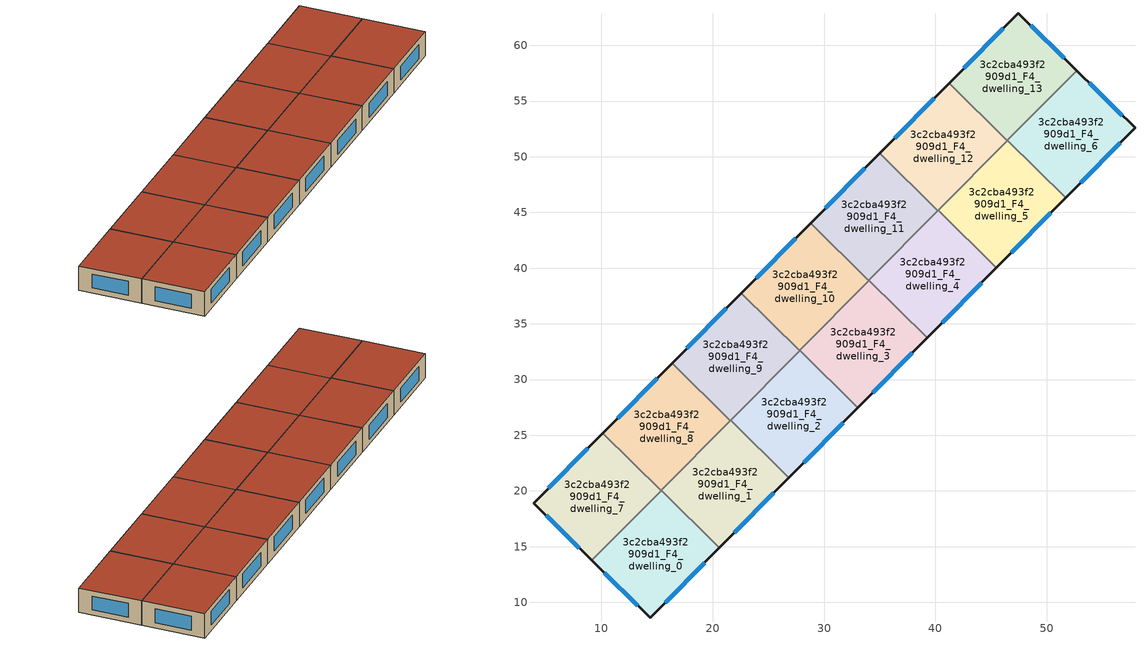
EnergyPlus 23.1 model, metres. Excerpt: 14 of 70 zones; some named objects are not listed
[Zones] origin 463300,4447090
3c2cba493f2909d1_F4_dwelling_0
 floor to 3c2cba493f2909d1_F3_dwelling_0 (EU_floor_Construction): 20.61,14.88 14.41,8.61 9.16,13.76 15.39,20.05 z12
 wall outside (EU_wall_Construction): 9.16,13.76 14.41,8.61 20.61,14.88 z12:15
 wall to 3c2cba493f2909d1_F4_dwelling_1 (EU_wall_Construction): 20.61,14.88 15.39,20.05 z12:15
 wall to 3c2cba493f2909d1_F4_dwelling_7 (EU_wall_Construction): 15.37,20.03 9.16,13.76 z12:15
 wall to 3c2cba493f2909d1_F4_dwelling_8 (EU_wall_Construction): 15.39,20.05 15.37,20.03 z12:15
 window (EU_Window_Construction): 15.74,9.96 19.28,13.54 / 10.29,12.66 13.28,9.72 z12.64:14.36
 roof outside (EU_roof_Construction): 14.41,8.61 20.61,14.88 15.39,20.05 9.16,13.76 z15
3c2cba493f2909d1_F4_dwelling_1
 floor to 3c2cba493f2909d1_F3_dwelling_1 (EU_floor_Construction): 26.83,21.17 20.61,14.88 15.39,20.05 21.6,26.34 z12
 wall outside (EU_wall_Construction): 20.61,14.88 26.83,21.17 z12:15
 wall to 3c2cba493f2909d1_F4_dwelling_2 (EU_wall_Construction): 26.83,21.17 21.6,26.34 z12:15
 wall to 3c2cba493f2909d1_F4_dwelling_8 (EU_wall_Construction): 21.58,26.31 15.39,20.05 z12:15
 wall to 3c2cba493f2909d1_F4_dwelling_9 (EU_wall_Construction): 21.6,26.34 21.58,26.31 z12:15
 window (EU_Window_Construction): 21.94,16.23 25.5,19.82 z12.64:14.36
 roof outside (EU_roof_Construction): 20.61,14.88 26.83,21.17 21.6,26.34 15.39,20.05 z15
3c2cba493f2909d1_F4_dwelling_10
 floor to 3c2cba493f2909d1_F3_dwelling_10 (EU_floor_Construction): 34.01,38.88 27.79,32.6 22.57,37.77 28.78,44.05 z12
 wall outside (EU_wall_Construction): 28.78,44.05 22.57,37.77 z12:15
 wall to 3c2cba493f2909d1_F4_dwelling_11 (EU_wall_Construction): 34.01,38.88 28.78,44.05 z12:15
 wall to 3c2cba493f2909d1_F4_dwelling_9 (EU_wall_Construction): 22.57,37.77 27.79,32.6 z12:15
 wall to 3c2cba493f2909d1_F4_dwelling_3 (EU_wall_Construction): 27.82,32.62 34.01,38.88 z12:15
 wall to 3c2cba493f2909d1_F4_dwelling_2 (EU_wall_Construction): 27.8,32.6 27.82,32.62 z12:15
 window (EU_Window_Construction): 27.45,42.7 23.9,39.11 z12.64:14.36
 roof outside (EU_roof_Construction): 27.79,32.6 34.01,38.88 28.78,44.05 22.57,37.77 z15
3c2cba493f2909d1_F4_dwelling_11
 floor to 3c2cba493f2909d1_F3_dwelling_11 (EU_floor_Construction): 40.22,45.16 34.01,38.88 28.78,44.05 35,50.33 z12
 wall outside (EU_wall_Construction): 35,50.33 28.78,44.05 z12:15
 wall to 3c2cba493f2909d1_F4_dwelling_12 (EU_wall_Construction): 40.22,45.16 35,50.33 z12:15
 wall to 3c2cba493f2909d1_F4_dwelling_4 (EU_wall_Construction): 34.03,38.9 40.22,45.16 z12:15
 wall to 3c2cba493f2909d1_F4_dwelling_3 (EU_wall_Construction): 34.01,38.88 34.03,38.9 z12:15
 window (EU_Window_Construction): 33.67,48.99 30.12,45.39 z12.64:14.36
 roof outside (EU_roof_Construction): 34.01,38.88 40.22,45.16 35,50.33 28.78,44.05 z15
3c2cba493f2909d1_F4_dwelling_12
 floor to 3c2cba493f2909d1_F3_dwelling_12 (EU_floor_Construction): 46.44,51.45 40.22,45.16 35,50.33 41.21,56.61 z12
 wall outside (EU_wall_Construction): 41.21,56.61 35,50.33 z12:15
 wall to 3c2cba493f2909d1_F4_dwelling_13 (EU_wall_Construction): 46.44,51.45 41.21,56.61 z12:15
 wall to 3c2cba493f2909d1_F4_dwelling_5 (EU_wall_Construction): 40.24,45.18 46.44,51.45 z12:15
 wall to 3c2cba493f2909d1_F4_dwelling_4 (EU_wall_Construction): 40.22,45.16 40.24,45.18 z12:15
 window (EU_Window_Construction): 39.88,55.27 36.33,51.68 z12.64:14.36
 roof outside (EU_roof_Construction): 40.22,45.16 46.44,51.45 41.21,56.61 35,50.33 z15
3c2cba493f2909d1_F4_dwelling_13
 floor to 3c2cba493f2909d1_F3_dwelling_13 (EU_floor_Construction): 52.66,57.74 46.44,51.45 41.21,56.61 47.42,62.88 z12
 wall outside (EU_wall_Construction): 52.66,57.74 47.42,62.88 41.21,56.61 z12:15
 wall to 3c2cba493f2909d1_F4_dwelling_6 (EU_wall_Construction): 46.46,51.47 52.66,57.74 z12:15
 wall to 3c2cba493f2909d1_F4_dwelling_5 (EU_wall_Construction): 46.44,51.44 46.46,51.46 z12:15
 window (EU_Window_Construction): 46.09,61.54 42.54,57.96 / 51.54,58.84 48.54,61.78 z12.64:14.36
 roof outside (EU_roof_Construction): 46.44,51.45 52.66,57.74 47.42,62.88 41.21,56.61 z15
3c2cba493f2909d1_F4_dwelling_2
 floor to 3c2cba493f2909d1_F3_dwelling_2 (EU_floor_Construction): 33.04,27.45 26.83,21.17 21.6,26.34 27.82,32.62 z12
 wall outside (EU_wall_Construction): 26.83,21.17 33.04,27.45 z12:15
 wall to 3c2cba493f2909d1_F4_dwelling_3 (EU_wall_Construction): 33.04,27.45 27.82,32.62 z12:15
 wall to 3c2cba493f2909d1_F4_dwelling_9 (EU_wall_Construction): 27.8,32.6 21.6,26.34 z12:15
 window (EU_Window_Construction): 28.16,22.51 31.71,26.1 z12.64:14.36
 roof outside (EU_roof_Construction): 26.83,21.17 33.04,27.45 27.82,32.62 21.6,26.34 z15
3c2cba493f2909d1_F4_dwelling_3
 floor to 3c2cba493f2909d1_F3_dwelling_3 (EU_floor_Construction): 39.26,33.73 33.04,27.45 27.82,32.62 34.03,38.9 z12
 wall outside (EU_wall_Construction): 33.04,27.45 39.26,33.73 z12:15
 wall to 3c2cba493f2909d1_F4_dwelling_4 (EU_wall_Construction): 39.26,33.73 34.03,38.9 z12:15
 window (EU_Window_Construction): 34.37,28.8 37.92,32.39 z12.64:14.36
 roof outside (EU_roof_Construction): 33.04,27.45 39.26,33.73 34.03,38.9 27.82,32.62 z15
3c2cba493f2909d1_F4_dwelling_4
 floor to 3c2cba493f2909d1_F3_dwelling_4 (EU_floor_Construction): 45.47,40.01 39.26,33.73 34.03,38.9 40.24,45.18 z12
 wall outside (EU_wall_Construction): 39.26,33.73 45.47,40.01 z12:15
 wall to 3c2cba493f2909d1_F4_dwelling_5 (EU_wall_Construction): 45.47,40.01 40.24,45.18 z12:15
 window (EU_Window_Construction): 40.59,35.08 44.14,38.67 z12.64:14.36
 roof outside (EU_roof_Construction): 39.26,33.73 45.47,40.01 40.24,45.18 34.03,38.9 z15
3c2cba493f2909d1_F4_dwelling_5
 floor to 3c2cba493f2909d1_F3_dwelling_5 (EU_floor_Construction): 51.68,46.3 45.47,40.01 40.24,45.18 46.46,51.46 z12
 wall outside (EU_wall_Construction): 45.47,40.01 51.68,46.3 z12:15
 wall to 3c2cba493f2909d1_F4_dwelling_6 (EU_wall_Construction): 51.68,46.3 46.46,51.46 z12:15
 window (EU_Window_Construction): 46.8,41.36 50.35,44.95 z12.64:14.36
 roof outside (EU_roof_Construction): 45.47,40.01 51.68,46.3 46.46,51.46 40.24,45.18 z15
3c2cba493f2909d1_F4_dwelling_6
 floor to 3c2cba493f2909d1_F3_dwelling_6 (EU_floor_Construction): 57.91,52.59 51.68,46.3 46.46,51.46 52.66,57.74 z12
 wall outside (EU_wall_Construction): 51.68,46.3 57.91,52.59 52.66,57.74 z12:15
 window (EU_Window_Construction): 56.79,53.69 53.79,56.63 / 53.02,47.64 56.58,51.24 z12.64:14.36
 roof outside (EU_roof_Construction): 51.68,46.3 57.91,52.59 52.66,57.74 46.46,51.46 z15
3c2cba493f2909d1_F4_dwelling_7
 floor to 3c2cba493f2909d1_F3_dwelling_7 (EU_floor_Construction): 15.37,20.03 9.16,13.76 3.92,18.91 10.14,25.2 z12
 wall outside (EU_wall_Construction): 10.14,25.2 3.92,18.91 9.16,13.76 z12:15
 wall to 3c2cba493f2909d1_F4_dwelling_8 (EU_wall_Construction): 15.37,20.03 10.14,25.2 z12:15
 window (EU_Window_Construction): 5.04,17.81 8.04,14.86 / 8.81,23.85 5.25,20.26 z12.64:14.36
 roof outside (EU_roof_Construction): 9.16,13.76 15.37,20.03 10.14,25.2 3.92,18.91 z15
3c2cba493f2909d1_F4_dwelling_8
 floor to 3c2cba493f2909d1_F3_dwelling_8 (EU_floor_Construction): 21.58,26.32 15.37,20.03 10.14,25.2 16.36,31.48 z12
 wall outside (EU_wall_Construction): 16.36,31.48 10.14,25.2 z12:15
 wall to 3c2cba493f2909d1_F4_dwelling_9 (EU_wall_Construction): 21.58,26.32 16.36,31.48 z12:15
 window (EU_Window_Construction): 15.02,30.14 11.47,26.55 z12.64:14.36
 roof outside (EU_roof_Construction): 15.37,20.03 21.58,26.32 16.36,31.48 10.14,25.2 z15
3c2cba493f2909d1_F4_dwelling_9
 floor to 3c2cba493f2909d1_F3_dwelling_9 (EU_floor_Construction): 27.79,32.6 21.58,26.32 16.36,31.48 22.57,37.77 z12
 wall outside (EU_wall_Construction): 22.57,37.77 16.36,31.48 z12:15
 window (EU_Window_Construction): 21.24,36.42 17.69,32.83 z12.64:14.36
 roof outside (EU_roof_Construction): 21.58,26.32 27.79,32.6 22.57,37.77 16.36,31.48 z15
[Building]
EU S2 Campaign: North Axis=0; Terrain=City; Solar Distribution=FullExterior
[Site:Location]
Yerevan-Zvartnots.Intl.AP: Latitude=40.15; Longitude=44.383; Time Zone=4; Elevation=854
[SizingPeriod:WeatherFileDays]
AnnualSizingPeriod: Begin Month=1; Begin Day of Month=1; End Month=12; End Day of Month=31; Day of Week for Start Day=Monday; Use Weather File Daylight Saving Period=No; Use Weather File Rain and Snow Indicators=No
[MATERIAL]
EU_InternalMass_Material: Roughness=MediumRough; Thickness=0.1; Conductivity=1; Density=1800; Specific Heat=900; Thermal Absorptance=0.9; Solar Absorptance=0.7; Visible Absorptance=0.7
[MATERIAL:NOMASS] Roughness=MediumRough; Thermal Absorptance=0.9; Solar Absorptance=0.7; Visible Absorptance=0.7
Name | Thermal Resistance
EU_wall_NoMass | 1.05043
EU_roof_NoMass | 1.45357
EU_floor_NoMass | 0.478065
[WINDOWMATERIAL:SIMPLEGLAZINGSYSTEM]
EU_Window_SimpleGlazing: UFactor=2.5566; Solar Heat Gain Coefficient=0.75; Visible Transmittance=0.75
[CONSTRUCTION]
EU_wall_Construction: EU_wall_NoMass
EU_roof_Construction: EU_roof_NoMass
EU_floor_Construction: EU_floor_NoMass
EU_Window_Construction: EU_Window_SimpleGlazing
EU_InternalMass_Construction: EU_InternalMass_Material
[ZONE] Type=1; Multiplier=1; Ceiling Height=autocalculate; Floor Area=autocalculate; Part of Total Floor Area=Yes
Name | Volume
3c2cba493f2909d1_F4_dwelling_0 | 194.83
3c2cba493f2909d1_F4_dwelling_1; 3c2cba493f2909d1_F4_dwelling_6 | 194.828
3c2cba493f2909d1_F4_dwelling_10; 3c2cba493f2909d1_F4_dwelling_12 | 194.845
3c2cba493f2909d1_F4_dwelling_11 | 194.829
3c2cba493f2909d1_F4_dwelling_13; 3c2cba493f2909d1_F4_dwelling_9 | 194.831
3c2cba493f2909d1_F4_dwelling_2 | 194.8125
3c2cba493f2909d1_F4_dwelling_3; 3c2cba493f2909d1_F4_dwelling_5 | 194.813
3c2cba493f2909d1_F4_dwelling_4 | 194.843
3c2cba493f2909d1_F4_dwelling_7 | 194.835
3c2cba493f2909d1_F4_dwelling_8 | 194.863
[INTERNALMASS] Construction=EU_InternalMass_Construction
Name | Zone or ZoneList | Surface Area
3c2cba493f2909d1_F4_dwelling_0_EU_InternalMass | 3c2cba493f2909d1_F4_dwelling_0 | 64.9432
3c2cba493f2909d1_F4_dwelling_1_EU_InternalMass | 3c2cba493f2909d1_F4_dwelling_1 | 64.9426
3c2cba493f2909d1_F4_dwelling_2_EU_InternalMass | 3c2cba493f2909d1_F4_dwelling_2 | 64.9374
3c2cba493f2909d1_F4_dwelling_3_EU_InternalMass | 3c2cba493f2909d1_F4_dwelling_3 | 64.9374
3c2cba493f2909d1_F4_dwelling_4_EU_InternalMass | 3c2cba493f2909d1_F4_dwelling_4 | 64.9478
3c2cba493f2909d1_F4_dwelling_5_EU_InternalMass | 3c2cba493f2909d1_F4_dwelling_5 | 64.9374
3c2cba493f2909d1_F4_dwelling_6_EU_InternalMass | 3c2cba493f2909d1_F4_dwelling_6 | 64.9427
3c2cba493f2909d1_F4_dwelling_7_EU_InternalMass | 3c2cba493f2909d1_F4_dwelling_7 | 64.9449
3c2cba493f2909d1_F4_dwelling_8_EU_InternalMass | 3c2cba493f2909d1_F4_dwelling_8 | 64.9546
3c2cba493f2909d1_F4_dwelling_9_EU_InternalMass | 3c2cba493f2909d1_F4_dwelling_9 | 64.9436
3c2cba493f2909d1_F4_dwelling_10_EU_InternalMass | 3c2cba493f2909d1_F4_dwelling_10 | 64.9483
3c2cba493f2909d1_F4_dwelling_11_EU_InternalMass | 3c2cba493f2909d1_F4_dwelling_11 | 64.9431
3c2cba493f2909d1_F4_dwelling_12_EU_InternalMass | 3c2cba493f2909d1_F4_dwelling_12 | 64.9483
3c2cba493f2909d1_F4_dwelling_13_EU_InternalMass | 3c2cba493f2909d1_F4_dwelling_13 | 64.9438
[OTHEREQUIPMENT] Fuel Type=Electricity; Design Level Calculation Method=Watts/Area; Power per Zone Floor Area=1; Fraction Latent=0; Fraction Radiant=0; Fraction Lost=0; Carbon Dioxide Generation Rate=0; EndUse Subcategory=EU_Step8_InternalGains
Name | Zone or ZoneList or Space or SpaceList | Schedule
EU_Step8_InternalGain_3c2cba493f2909d1_F4_dwelling_0_f000 | 3c2cba493f2909d1_F4_dwelling_0 | EU_Step8_GainSchedule_3c2cba493f2909d1_F4_dwelling_0_f000
EU_Step8_InternalGain_3c2cba493f2909d1_F4_dwelling_1_f000 | 3c2cba493f2909d1_F4_dwelling_1 | EU_Step8_GainSchedule_3c2cba493f2909d1_F4_dwelling_1_f000
EU_Step8_InternalGain_3c2cba493f2909d1_F4_dwelling_2_f000 | 3c2cba493f2909d1_F4_dwelling_2 | EU_Step8_GainSchedule_3c2cba493f2909d1_F4_dwelling_2_f000
EU_Step8_InternalGain_3c2cba493f2909d1_F4_dwelling_3_f000 | 3c2cba493f2909d1_F4_dwelling_3 | EU_Step8_GainSchedule_3c2cba493f2909d1_F4_dwelling_3_f000
EU_Step8_InternalGain_3c2cba493f2909d1_F4_dwelling_4_f000 | 3c2cba493f2909d1_F4_dwelling_4 | EU_Step8_GainSchedule_3c2cba493f2909d1_F4_dwelling_4_f000
EU_Step8_InternalGain_3c2cba493f2909d1_F4_dwelling_5_f000 | 3c2cba493f2909d1_F4_dwelling_5 | EU_Step8_GainSchedule_3c2cba493f2909d1_F4_dwelling_5_f000
EU_Step8_InternalGain_3c2cba493f2909d1_F4_dwelling_6_f000 | 3c2cba493f2909d1_F4_dwelling_6 | EU_Step8_GainSchedule_3c2cba493f2909d1_F4_dwelling_6_f000
EU_Step8_InternalGain_3c2cba493f2909d1_F4_dwelling_7_f000 | 3c2cba493f2909d1_F4_dwelling_7 | EU_Step8_GainSchedule_3c2cba493f2909d1_F4_dwelling_7_f000
EU_Step8_InternalGain_3c2cba493f2909d1_F4_dwelling_8_f000 | 3c2cba493f2909d1_F4_dwelling_8 | EU_Step8_GainSchedule_3c2cba493f2909d1_F4_dwelling_8_f000
EU_Step8_InternalGain_3c2cba493f2909d1_F4_dwelling_9_f000 | 3c2cba493f2909d1_F4_dwelling_9 | EU_Step8_GainSchedule_3c2cba493f2909d1_F4_dwelling_9_f000
EU_Step8_InternalGain_3c2cba493f2909d1_F4_dwelling_10_f000 | 3c2cba493f2909d1_F4_dwelling_10 | EU_Step8_GainSchedule_3c2cba493f2909d1_F4_dwelling_10_f000
EU_Step8_InternalGain_3c2cba493f2909d1_F4_dwelling_11_f000 | 3c2cba493f2909d1_F4_dwelling_11 | EU_Step8_GainSchedule_3c2cba493f2909d1_F4_dwelling_11_f000
EU_Step8_InternalGain_3c2cba493f2909d1_F4_dwelling_12_f000 | 3c2cba493f2909d1_F4_dwelling_12 | EU_Step8_GainSchedule_3c2cba493f2909d1_F4_dwelling_12_f000
EU_Step8_InternalGain_3c2cba493f2909d1_F4_dwelling_13_f000 | 3c2cba493f2909d1_F4_dwelling_13 | EU_Step8_GainSchedule_3c2cba493f2909d1_F4_dwelling_13_f000
[ZONEVENTILATION:DESIGNFLOWRATE] Schedule=EU_AlwaysOn; Design Flow Rate Calculation Method=AirChanges/Hour; Air Changes per Hour=0.557805; Ventilation Type=Natural; Fan Pressure Rise=0; Fan Total Efficiency=1; Constant Term Coefficient=1; Temperature Term Coefficient=0; Velocity Term Coefficient=0; Velocity Squared Term Coefficient=0; Minimum Indoor Temperature=-100; Maximum Indoor Temperature=100; Delta Temperature=-100; Minimum Outdoor Temperature=-100; Maximum Outdoor Temperature=100; Maximum Wind Speed=40
Name | Zone or ZoneList or Space or SpaceList
EU_ConstantAir_3c2cba493f2909d1_F4_dwelling_0 | 3c2cba493f2909d1_F4_dwelling_0
EU_ConstantAir_3c2cba493f2909d1_F4_dwelling_1 | 3c2cba493f2909d1_F4_dwelling_1
EU_ConstantAir_3c2cba493f2909d1_F4_dwelling_2 | 3c2cba493f2909d1_F4_dwelling_2
EU_ConstantAir_3c2cba493f2909d1_F4_dwelling_3 | 3c2cba493f2909d1_F4_dwelling_3
EU_ConstantAir_3c2cba493f2909d1_F4_dwelling_4 | 3c2cba493f2909d1_F4_dwelling_4
EU_ConstantAir_3c2cba493f2909d1_F4_dwelling_5 | 3c2cba493f2909d1_F4_dwelling_5
EU_ConstantAir_3c2cba493f2909d1_F4_dwelling_6 | 3c2cba493f2909d1_F4_dwelling_6
EU_ConstantAir_3c2cba493f2909d1_F4_dwelling_7 | 3c2cba493f2909d1_F4_dwelling_7
EU_ConstantAir_3c2cba493f2909d1_F4_dwelling_8 | 3c2cba493f2909d1_F4_dwelling_8
EU_ConstantAir_3c2cba493f2909d1_F4_dwelling_9 | 3c2cba493f2909d1_F4_dwelling_9
EU_ConstantAir_3c2cba493f2909d1_F4_dwelling_10 | 3c2cba493f2909d1_F4_dwelling_10
EU_ConstantAir_3c2cba493f2909d1_F4_dwelling_11 | 3c2cba493f2909d1_F4_dwelling_11
EU_ConstantAir_3c2cba493f2909d1_F4_dwelling_12 | 3c2cba493f2909d1_F4_dwelling_12
EU_ConstantAir_3c2cba493f2909d1_F4_dwelling_13 | 3c2cba493f2909d1_F4_dwelling_13
[HVACTEMPLATE:ZONE:IDEALLOADSAIRSYSTEM] System Availability Schedule=EU_AlwaysOn; Maximum Heating Supply Air Temperature=50; Minimum Cooling Supply Air Temperature=13; Maximum Heating Supply Air Humidity Ratio=0.0156; Minimum Cooling Supply Air Humidity Ratio=0.0077; Heating Limit=NoLimit; Cooling Limit=NoLimit; Heating Availability Schedule=EU_AlwaysOn; Cooling Availability Schedule=EU_CoolingOff; Dehumidification Control Type=ConstantSensibleHeatRatio; Cooling Sensible Heat Ratio=0.7; Dehumidification Setpoint=60; Humidification Control Type=None; Humidification Setpoint=30; Outdoor Air Method=None; Outdoor Air Flow Rate per Person=0.00944; Outdoor Air Flow Rate per Zone Floor Area=0; Outdoor Air Flow Rate per Zone=0; Demand Controlled Ventilation Type=None; Outdoor Air Economizer Type=NoEconomizer; Heat Recovery Type=None; Sensible Heat Recovery Effectiveness=0.7; Latent Heat Recovery Effectiveness=0.65
Name | Template Thermostat
3c2cba493f2909d1_F4_dwelling_0 | EU_HeatOnly_3c2cba493f2909d1_F4_dwelling_0
3c2cba493f2909d1_F4_dwelling_1 | EU_HeatOnly_3c2cba493f2909d1_F4_dwelling_1
3c2cba493f2909d1_F4_dwelling_2 | EU_HeatOnly_3c2cba493f2909d1_F4_dwelling_2
3c2cba493f2909d1_F4_dwelling_3 | EU_HeatOnly_3c2cba493f2909d1_F4_dwelling_3
3c2cba493f2909d1_F4_dwelling_4 | EU_HeatOnly_3c2cba493f2909d1_F4_dwelling_4
3c2cba493f2909d1_F4_dwelling_5 | EU_HeatOnly_3c2cba493f2909d1_F4_dwelling_5
3c2cba493f2909d1_F4_dwelling_6 | EU_HeatOnly_3c2cba493f2909d1_F4_dwelling_6
3c2cba493f2909d1_F4_dwelling_7 | EU_HeatOnly_3c2cba493f2909d1_F4_dwelling_7
3c2cba493f2909d1_F4_dwelling_8 | EU_HeatOnly_3c2cba493f2909d1_F4_dwelling_8
3c2cba493f2909d1_F4_dwelling_9 | EU_HeatOnly_3c2cba493f2909d1_F4_dwelling_9
3c2cba493f2909d1_F4_dwelling_10 | EU_HeatOnly_3c2cba493f2909d1_F4_dwelling_10
3c2cba493f2909d1_F4_dwelling_11 | EU_HeatOnly_3c2cba493f2909d1_F4_dwelling_11
3c2cba493f2909d1_F4_dwelling_12 | EU_HeatOnly_3c2cba493f2909d1_F4_dwelling_12
3c2cba493f2909d1_F4_dwelling_13 | EU_HeatOnly_3c2cba493f2909d1_F4_dwelling_13
[SIZING:ZONE] Zone Cooling Design Supply Air Temperature Input Method=SupplyAirTemperature; Zone Cooling Design Supply Air Temperature=13; Zone Heating Design Supply Air Temperature Input Method=SupplyAirTemperature; Zone Heating Design Supply Air Temperature=50; Zone Cooling Design Supply Air Humidity Ratio=0.008; Zone Heating Design Supply Air Humidity Ratio=0.008; Cooling Design Air Flow Method=DesignDay; Cooling Design Air Flow Rate=0; Cooling Minimum Air Flow per Zone Floor Area=0.000762; Cooling Minimum Air Flow=0; Cooling Minimum Air Flow Fraction=0.2; Heating Design Air Flow Method=DesignDay; Heating Design Air Flow Rate=0; Heating Maximum Air Flow per Zone Floor Area=0.002032; Heating Maximum Air Flow=0.141576; Heating Maximum Air Flow Fraction=0.3; Account for Dedicated Outdoor Air System=No; Dedicated Outdoor Air System Control Strategy=NeutralSupplyAir; Dedicated Outdoor Air Low Setpoint Temperature for Design=autosize; Dedicated Outdoor Air High Setpoint Temperature for Design=autosize; Zone Load Sizing Method=Sensible Load Only No Latent Load; Zone Latent Cooling Design Supply Air Humidity Ratio Input Method=HumidityRatioDifference; Zone Cooling Design Supply Air Humidity Ratio Difference=0.005; Zone Latent Heating Design Supply Air Humidity Ratio Input Method=HumidityRatioDifference; Zone Humidification Design Supply Air Humidity Ratio Difference=0.005
3c2cba493f2909d1_F4_dwelling_0; 3c2cba493f2909d1_F4_dwelling_1; 3c2cba493f2909d1_F4_dwelling_2; 3c2cba493f2909d1_F4_dwelling_3; 3c2cba493f2909d1_F4_dwelling_4; 3c2cba493f2909d1_F4_dwelling_5; 3c2cba493f2909d1_F4_dwelling_6; 3c2cba493f2909d1_F4_dwelling_7; 3c2cba493f2909d1_F4_dwelling_8; 3c2cba493f2909d1_F4_dwelling_9; 3c2cba493f2909d1_F4_dwelling_10; 3c2cba493f2909d1_F4_dwelling_11; 3c2cba493f2909d1_F4_dwelling_12; 3c2cba493f2909d1_F4_dwelling_13
[SCHEDULE:CONSTANT]
Name | Hourly Value
EU_AlwaysOn | 1
EU_CoolingOff | 0
[SCHEDULE:FILE] Column Number=1; Rows to Skip at Top=0; Number of Hours of Data=8760; Column Separator=Comma; Interpolate to Timestep=No; Minutes per Item=60; Adjust Schedule for Daylight Savings=Yes
Name | File
EU_Step8_GainSchedule_3c2cba493f2909d1_F4_dwelling_0_f000 | ../../schedules/3c2cba493f2909d1/3c2cba493f2909d1_F4_dwelling_0_f000_gain.csv
EU_Step8_GainSchedule_3c2cba493f2909d1_F4_dwelling_1_f000 | ../../schedules/3c2cba493f2909d1/3c2cba493f2909d1_F4_dwelling_1_f000_gain.csv
EU_Step8_GainSchedule_3c2cba493f2909d1_F4_dwelling_2_f000 | ../../schedules/3c2cba493f2909d1/3c2cba493f2909d1_F4_dwelling_2_f000_gain.csv
EU_Step8_GainSchedule_3c2cba493f2909d1_F4_dwelling_3_f000 | ../../schedules/3c2cba493f2909d1/3c2cba493f2909d1_F4_dwelling_3_f000_gain.csv
EU_Step8_GainSchedule_3c2cba493f2909d1_F4_dwelling_4_f000 | ../../schedules/3c2cba493f2909d1/3c2cba493f2909d1_F4_dwelling_4_f000_gain.csv
EU_Step8_GainSchedule_3c2cba493f2909d1_F4_dwelling_5_f000 | ../../schedules/3c2cba493f2909d1/3c2cba493f2909d1_F4_dwelling_5_f000_gain.csv
EU_Step8_GainSchedule_3c2cba493f2909d1_F4_dwelling_6_f000 | ../../schedules/3c2cba493f2909d1/3c2cba493f2909d1_F4_dwelling_6_f000_gain.csv
EU_Step8_GainSchedule_3c2cba493f2909d1_F4_dwelling_7_f000 | ../../schedules/3c2cba493f2909d1/3c2cba493f2909d1_F4_dwelling_7_f000_gain.csv
EU_Step8_GainSchedule_3c2cba493f2909d1_F4_dwelling_8_f000 | ../../schedules/3c2cba493f2909d1/3c2cba493f2909d1_F4_dwelling_8_f000_gain.csv
EU_Step8_GainSchedule_3c2cba493f2909d1_F4_dwelling_9_f000 | ../../schedules/3c2cba493f2909d1/3c2cba493f2909d1_F4_dwelling_9_f000_gain.csv
EU_Step8_GainSchedule_3c2cba493f2909d1_F4_dwelling_10_f000 | ../../schedules/3c2cba493f2909d1/3c2cba493f2909d1_F4_dwelling_10_f000_gain.csv
EU_Step8_GainSchedule_3c2cba493f2909d1_F4_dwelling_11_f000 | ../../schedules/3c2cba493f2909d1/3c2cba493f2909d1_F4_dwelling_11_f000_gain.csv
EU_Step8_GainSchedule_3c2cba493f2909d1_F4_dwelling_12_f000 | ../../schedules/3c2cba493f2909d1/3c2cba493f2909d1_F4_dwelling_12_f000_gain.csv
EU_Step8_GainSchedule_3c2cba493f2909d1_F4_dwelling_13_f000 | ../../schedules/3c2cba493f2909d1/3c2cba493f2909d1_F4_dwelling_13_f000_gain.csv
